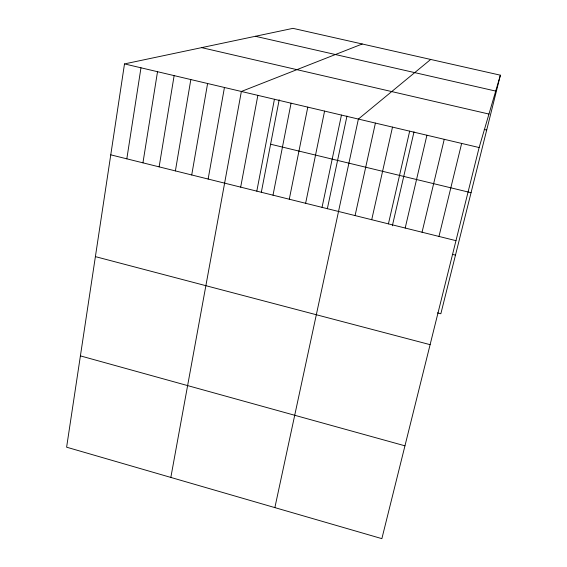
<?xml version="1.0" encoding="UTF-8"?>
<svg xmlns="http://www.w3.org/2000/svg" width="567" height="567" viewBox="0 0 567 567"><rect width="100%" height="100%" fill="white"/><g stroke="black" fill="none" stroke-linecap="round" stroke-linejoin="round"><path stroke-width="0.85" d="M124.499 63.915L66.615 447.193L381.867 538.65L479.129 147.54L500.385 75.184L292.969 28.35L124.499 63.915L479.129 147.54M126.817 158.831L140.97 67.799M142.941 162.842L157.52 71.697M159.129 166.868L174.133 75.617M175.394 170.908L190.831 79.557M191.724 174.969L207.6 83.505M208.132 179.052L224.44 87.481M170.837 477.428L241.365 91.471L362.235 43.992M240.677 187.138L257.857 95.362M256.808 191.15L274.428 99.268M261.316 192.312L279.184 99.771M273.01 195.176L291.069 103.194M289.283 199.223L307.789 107.135M305.627 203.284L324.579 111.097M322.042 207.366L341.447 115.073M327.343 208.727L346.976 116.037M274.867 507.607L358.387 119.063L430.686 59.45M355.084 215.58L375.404 123.082M371.718 219.72L392.499 127.107M388.416 223.873L409.672 131.161M392.357 225.801L414.009 131.842M405.192 228.04L426.916 135.222M422.046 232.229L444.244 139.312M438.971 236.439L461.651 143.416M500.385 75.184L440.85 313.749L437.455 312.871M255.377 36.288L495.714 91.081M201.632 47.628L488.967 114.059M484.225 129.467L486.692 130.041M270.601 144.216L471.057 192.709M110.771 154.841L455.974 240.663M452.31 254.335L455.478 255.136M95.398 256.631L430.112 344.665M80.408 355.885L404.951 445.818"/></g></svg>
